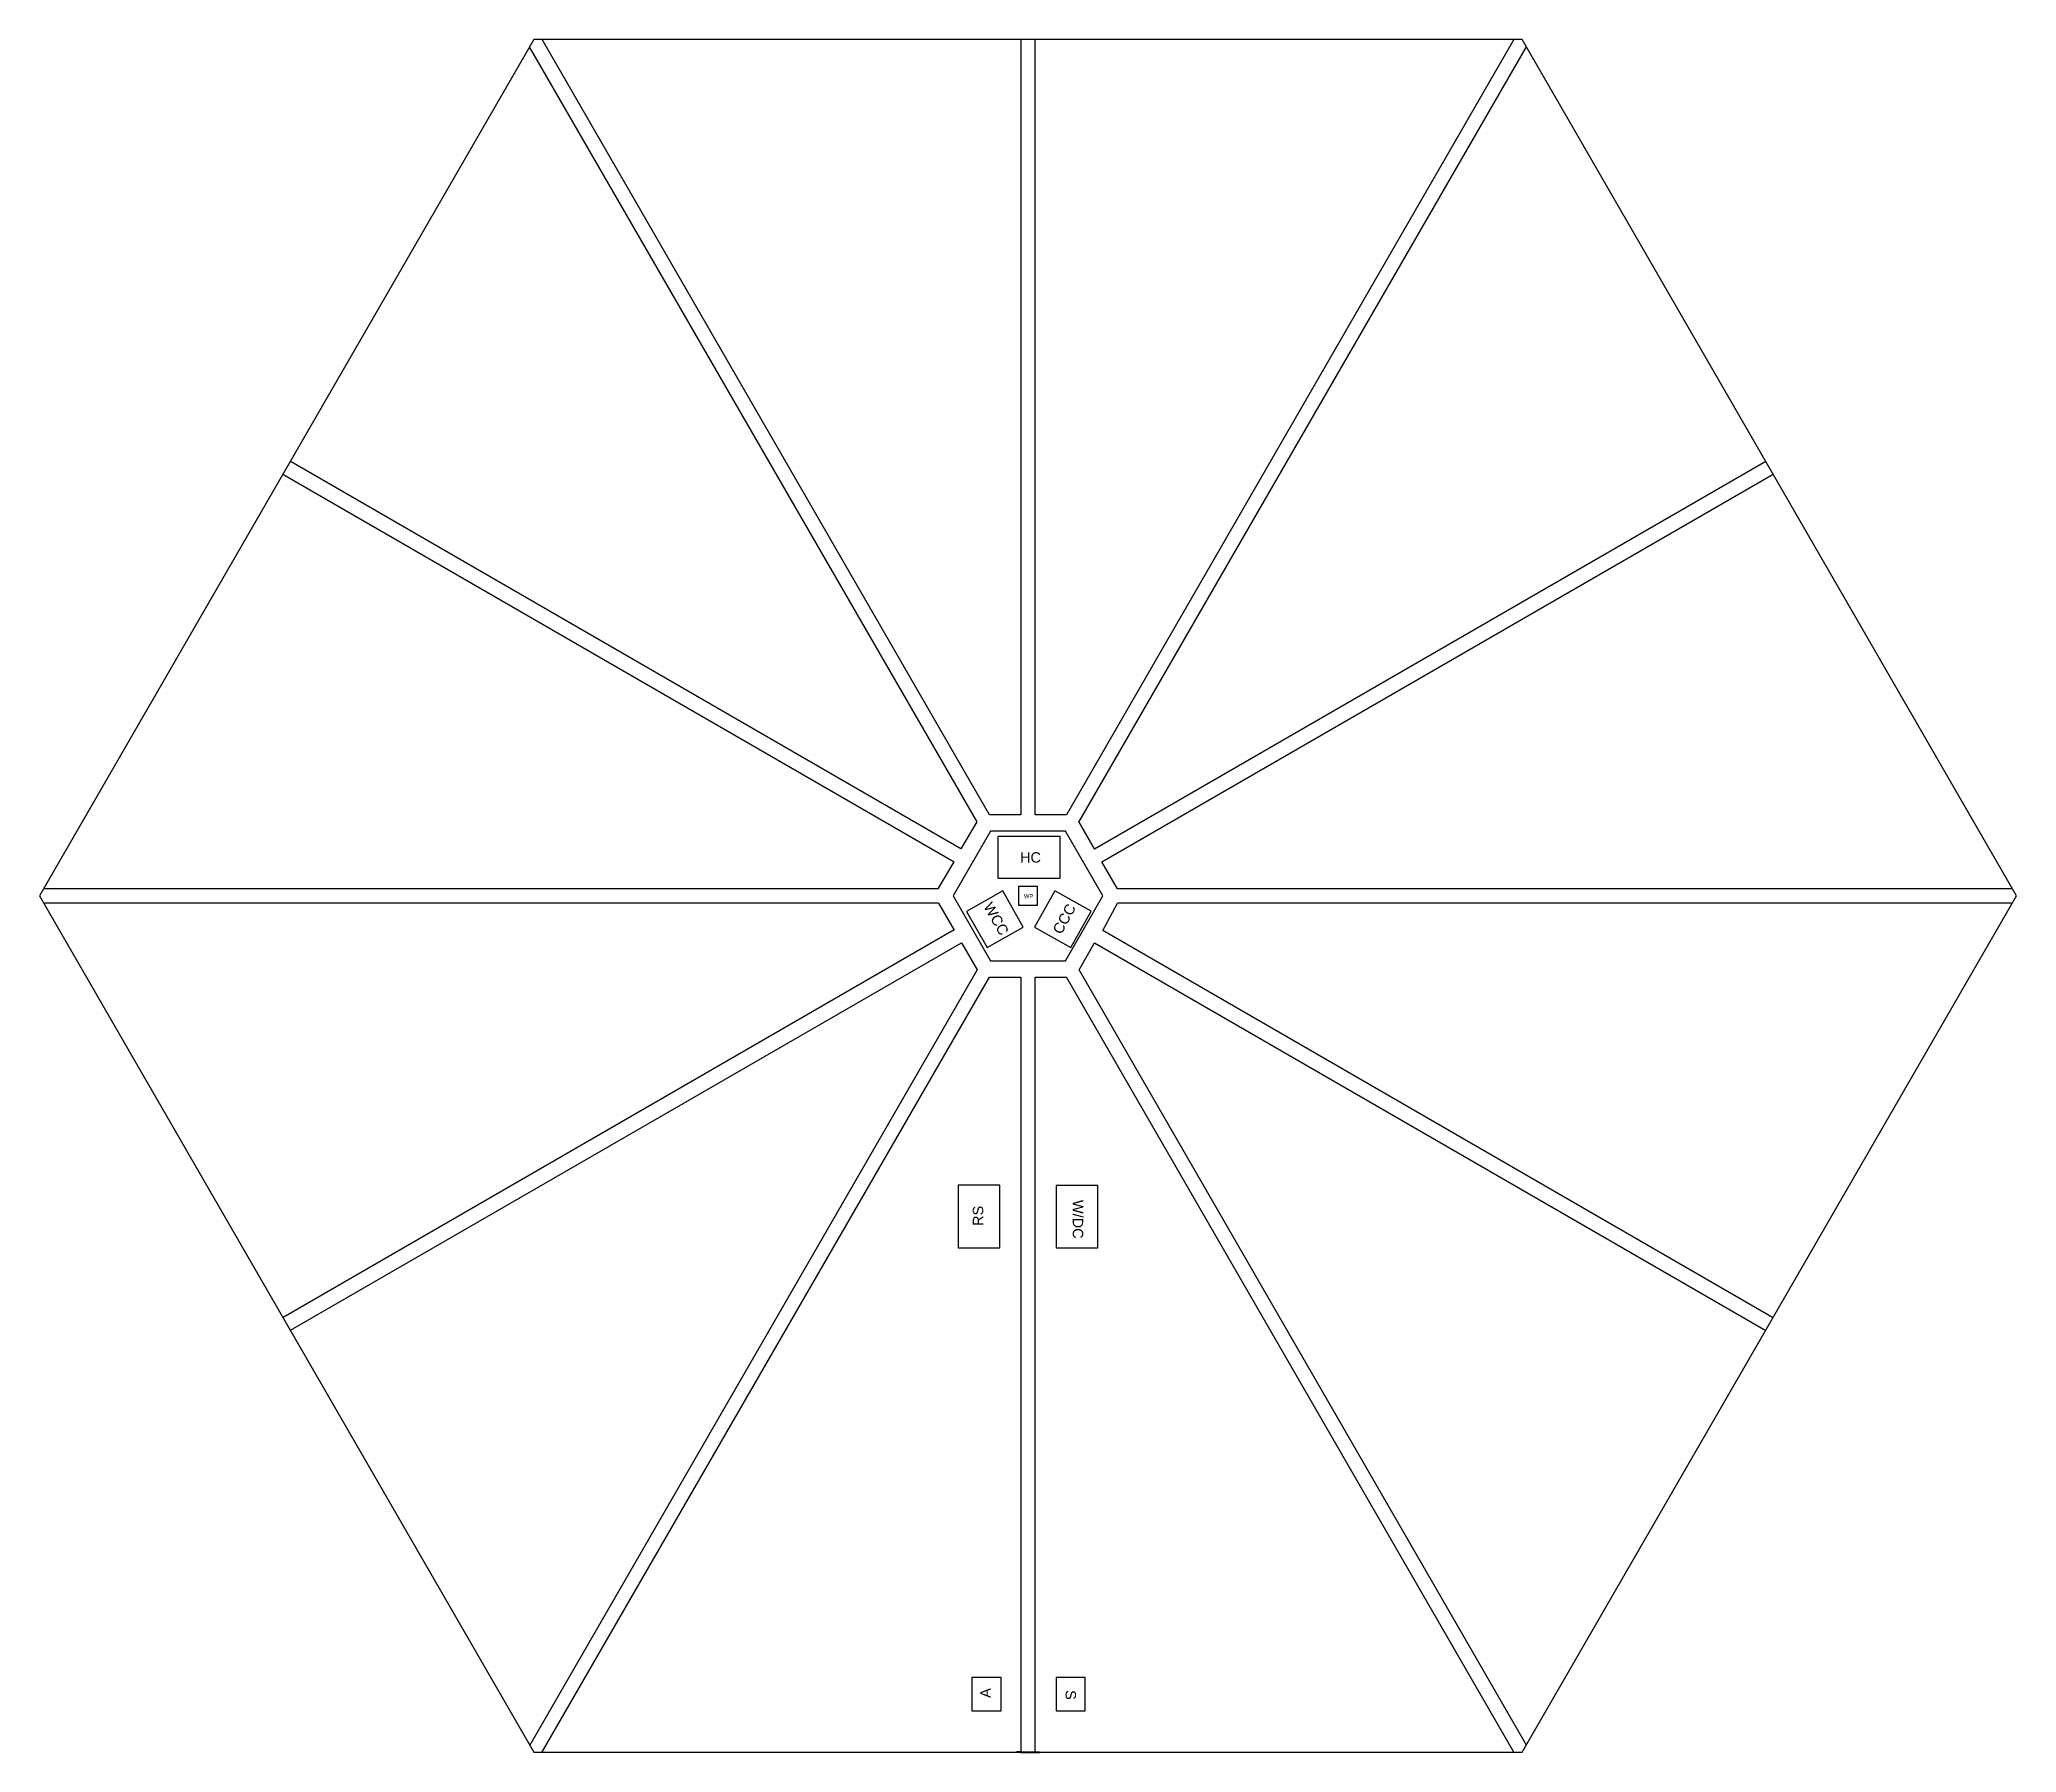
# Model space of a CAD drawing. Header units: millimetres. Extents: x 6091 to 6566, y 5421 to 5832.
import ezdxf

# ---------------------------------------------------------------- set-up
doc = ezdxf.new("R2010")
doc.units = ezdxf.units.MM
for name, color, linetype in [('A1-E1 Modül', 3, 'Continuous'), ('Dış Çevre Yolu', 7, 'Continuous'), ('Merkez Altıgen', 4, 'Continuous')]:
    doc.layers.add(name, color=color, linetype=linetype)
doc.styles.get("Standard").update_dxf_attribs({"font": 'arial.ttf'})

msp = doc.modelspace()

# ---------------------------------------------------------------- linework, layer by layer
at = {"layer": 'A1-E1 Modül'}
msp.add_lwpolyline([(6210, 5831.93), (6091.3, 5626.34), (6210, 5420.74), (6447.4, 5420.74), (6566.1, 5626.34), (6447.4, 5831.93)], close=True, dxfattribs=at)
at = {"layer": 'Dış Çevre Yolu'}
for p, q in [((6319.45, 5645.82), (6212, 5831.93)), ((6326.95, 5831.93), (6326.95, 5645.82)), ((6330.45, 5645.82), (6330.45, 5831.93)), ((6445.4, 5831.93), (6337.95, 5645.82)), ((6316.45, 5644.09), (6209, 5830.2)), ((6340.88, 5644.05), (6448.39, 5830.19)), ((6149.77, 5727.62), (6310.95, 5634.56)), ((6312.59, 5637.66), (6151.72, 5730.54)), ((6505.87, 5730.65), (6344.7, 5637.59)), ((6346.45, 5634.56), (6507.64, 5727.59)), ((6337.95, 5645.82), (6330.45, 5645.82)), ((6316.43, 5644.12), (6312.59, 5637.66)), ((6340.92, 5644.13), (6344.7, 5637.59)), ((6307.16, 5628.04), (6310.95, 5634.56)), ((6307.16, 5628.04), (6092.3, 5628.07)), ((6565.06, 5628.04), (6350.2, 5628.07)), ((6307.24, 5624.58), (6092.31, 5624.6)), ((6346.64, 5618), (6350.21, 5624.6)), ((6565.13, 5624.58), (6350.21, 5624.6)), ((6310.97, 5618.16), (6149.8, 5525.1)), ((6507.51, 5525.12), (6346.64, 5618)), ((6151.55, 5522.07), (6312.74, 5615.1)), ((6344.7, 5615.08), (6505.87, 5522.02)), ((6316.47, 5608.59), (6209.02, 5422.48)), ((6319.7, 5610.75), (6328.7, 5610.75)), ((6448.4, 5422.47), (6340.95, 5608.58)), ((6211.95, 5420.71), (6319.46, 5606.85)), ((6319.45, 5606.85), (6326.95, 5606.85)), ((6326.95, 5606.85), (6326.95, 5420.74)), ((6330.45, 5420.74), (6330.45, 5606.85)), ((6445.4, 5420.74), (6337.95, 5606.85))]:
    msp.add_line(p, q, dxfattribs=at)
at = {"layer": 'Dış Çevre Yolu', "color": 1, "lineweight": 40}
for q in [(6325.95, 5420.74), (6331.45, 5420.74)]:
    msp.add_line((6326.95, 5420.74), q, dxfattribs=at)
at = {"layer": 'Dış Çevre Yolu'}
for points in [[(6326.95, 5645.82), (6319.45, 5645.82)], [(6337.95, 5645.82), (6330.45, 5645.82)], [(6344.7, 5637.59), (6340.92, 5644.13)], [(6350.2, 5628.07), (6346.45, 5634.56)], [(6307.21, 5624.58), (6310.93, 5618.13)], [(6312.7, 5615.08), (6316.45, 5608.57)], [(6340.95, 5608.58), (6344.7, 5615.08)], [(6319.45, 5606.85), (6326.95, 5606.85)], [(6330.45, 5606.85), (6337.95, 5606.85)]]:
    msp.add_lwpolyline(points, dxfattribs=at)
for points in [[(6321.43, 5630.6), (6336.43, 5630.6), (6336.43, 5640.6), (6321.43, 5640.6)], [(6313.94, 5622.62), (6318.88, 5613.93), (6327.57, 5618.87), (6322.63, 5627.56)], [(6326.45, 5624.09), (6330.95, 5624.09), (6330.95, 5628.59), (6326.45, 5628.59)], [(6335.14, 5627.59), (6330.24, 5618.87), (6338.96, 5613.98), (6343.86, 5622.7)], [(6321.95, 5541.88), (6321.95, 5556.88), (6311.95, 5556.88), (6311.95, 5541.88)], [(6335.45, 5556.85), (6335.45, 5541.85), (6345.45, 5541.85), (6345.45, 5556.85)], [(6322.22, 5430.74), (6322.22, 5438.74), (6315.22, 5438.74), (6315.22, 5430.74)], [(6335.45, 5438.74), (6335.45, 5430.74), (6342.45, 5430.74), (6342.45, 5438.74)]]:
    msp.add_lwpolyline(points, close=True, dxfattribs=at)
at = {"layer": 'Merkez Altıgen'}
msp.add_lwpolyline([(6319.7, 5641.92), (6310.7, 5626.34), (6319.7, 5610.75), (6337.7, 5610.75), (6346.7, 5626.34), (6337.7, 5641.92)], close=True, dxfattribs=at)

# ---------------------------------------------------------------- texts
at = {"layer": 'Dış Çevre Yolu', "attachment_point": 1}
for s, insert, char_height in [('HC', (6326.78, 5636.84), 2.5), ('WP', (6327.73, 5626.78), 1)]:
    msp.add_mtext_dynamic_manual_height_columns(s, width=2.9458, gutter_width=12.5, heights=[0], dxfattribs=dict(at, insert=insert, char_height=char_height))
at = {"layer": 'Dış Çevre Yolu', "char_height": 2.5, "attachment_point": 1}
for s, insert, rotation in [('WCC', (6320.07, 5625.09), 299.7649), ('CCC', (6334.49, 5618.11), 61.3913), ('RS', (6315.44, 5547.1), 90), ('W/DC', (6341.95, 5553.36), 270), ('A', (6317.23, 5433.81), 90), ('S', (6340.23, 5435.69), 270)]:
    msp.add_mtext_dynamic_manual_height_columns(s, width=2.9458, gutter_width=12.5, heights=[0], dxfattribs=dict(at, insert=insert, rotation=rotation))

doc.saveas('drawing.dxf')
